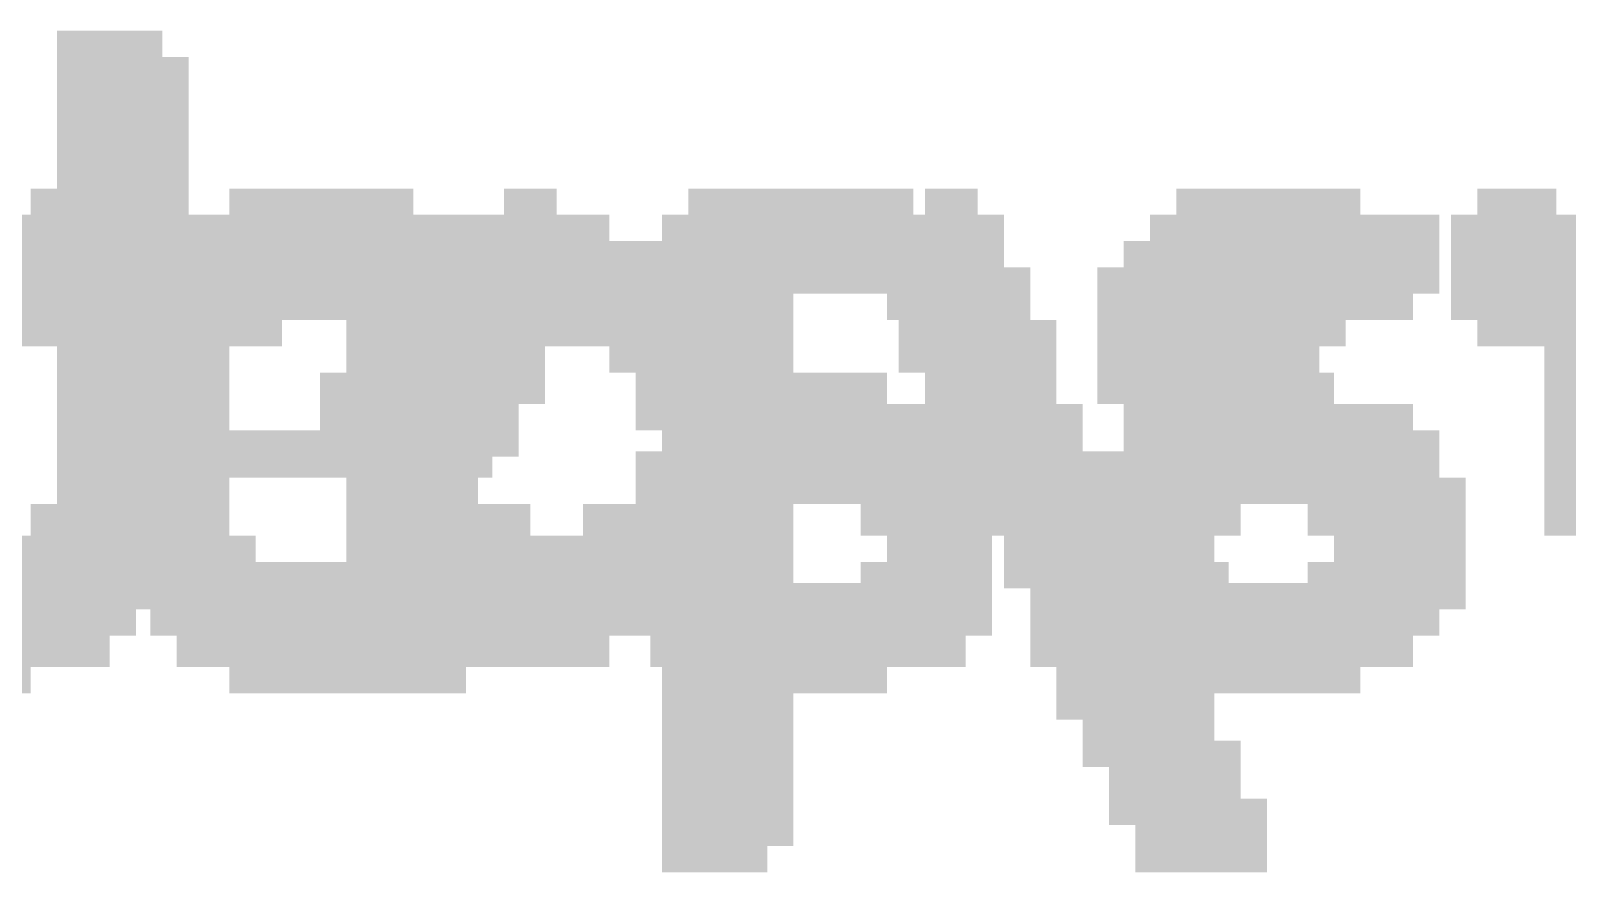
# Model space of a CAD drawing. Extents: x -34 to 73, y -13 to 26.
# Drawn here: x 20.311 to 23.232, y 18.259 to 19.859 of the extents above; entities that cross this region are included whole.
import ezdxf

# ---------------------------------------------------------------- set-up
doc = ezdxf.new("R2010")
doc.units = 0
doc.layers.add('21', color=41, linetype='CONTINUOUS')
doc.layers.add('22', color=40, linetype='CONTINUOUS')

# ---------------------------------------------------------------- blocks, each defined once
blk = doc.blocks.new('RECT')
blk.add_solid([(-0.5, -0.5), (0.5, -0.5), (-0.5, 0.5), (0.5, 0.5)])

msp = doc.modelspace()

# ---------------------------------------------------------------- block references
at = {"layer": '21'}
for p, xscale, yscale in [((20.8638, 19.5336), 0.35, 0.05), ((21.8138, 19.5336), 0.35, 0.05), ((22.6638, 19.5336), 0.35, 0.05), ((20.8638, 19.4836), 0.55, 0.05), ((21.8138, 19.4836), 0.55, 0.05), ((22.7138, 19.4836), 0.55, 0.05), ((20.8638, 19.4336), 0.65, 0.05), ((21.8138, 19.4336), 0.65, 0.05), ((22.6888, 19.4336), 0.6, 0.05), ((20.8638, 19.3836), 0.75, 0.05), ((21.7888, 19.3836), 0.6, 0.05), ((22.6638, 19.3836), 0.65, 0.05), ((20.8388, 19.3336), 0.8, 0.05), ((21.6138, 19.3336), 0.25, 0.05), ((22.0138, 19.3336), 0.15, 0.05), ((22.4638, 19.3336), 0.25, 0.05), ((22.8638, 19.3336), 0.15, 0.05), ((20.6138, 19.2836), 0.35, 0.05), ((21.1138, 19.2836), 0.25, 0.05), ((21.5638, 19.2836), 0.25, 0.05), ((22.4388, 19.2836), 0.2, 0.05), ((20.5388, 19.2336), 0.3, 0.05), ((21.1638, 19.2336), 0.25, 0.05), ((21.6138, 19.2336), 0.25, 0.05), ((22.4638, 19.2336), 0.25, 0.05), ((23.3388, 19.2336), 0.3, 0.05), ((20.5388, 19.1786), 0.3, 0.06), ((21.1638, 19.1786), 0.25, 0.06), ((21.7138, 19.1786), 0.45, 0.06), ((22.5638, 19.1786), 0.45, 0.06), ((23.3138, 19.1786), 0.25, 0.06), ((20.5388, 19.1236), 0.3, 0.05), ((21.1138, 19.1236), 0.25, 0.05), ((21.7638, 19.1236), 0.55, 0.05), ((22.6638, 19.1236), 0.55, 0.05), ((23.3138, 19.1236), 0.25, 0.05), ((20.8138, 19.0736), 0.85, 0.05), ((21.8138, 19.0736), 0.55, 0.05), ((22.6888, 19.0736), 0.6, 0.05), ((23.3138, 19.0736), 0.25, 0.05), ((20.7888, 19.0336), 0.8, 0.05), ((21.8638, 19.0336), 0.55, 0.05), ((22.7138, 19.0336), 0.55, 0.05), ((23.3138, 19.0336), 0.25, 0.05), ((20.5388, 18.9836), 0.3, 0.05), ((21.9138, 18.9836), 0.45, 0.05), ((22.7888, 18.9836), 0.5, 0.05), ((23.3388, 18.9836), 0.3, 0.05), ((20.5388, 18.9286), 0.3, 0.06), ((22.0138, 18.9286), 0.25, 0.06), ((22.8888, 18.9286), 0.3, 0.06), ((23.3638, 18.9286), 0.35, 0.06), ((20.5888, 18.8736), 0.3, 0.05), ((21.1138, 18.8736), 0.05, 0.05), ((21.5638, 18.8736), 0.15, 0.05), ((22.0388, 18.8736), 0.2, 0.05), ((22.4388, 18.8736), 0.1, 0.05), ((22.9138, 18.8736), 0.25, 0.05), ((20.8138, 18.8236), 0.75, 0.05), ((21.5888, 18.8236), 0.3, 0.05), ((22.0138, 18.8236), 0.25, 0.05), ((22.4638, 18.8236), 0.25, 0.05), ((22.8888, 18.8236), 0.3, 0.05), ((20.8638, 18.7836), 0.75, 0.05), ((21.7888, 18.7836), 0.7, 0.05), ((22.6638, 18.7836), 0.75, 0.05), ((20.8888, 18.7336), 0.7, 0.05), ((21.7888, 18.7336), 0.7, 0.05), ((22.6388, 18.7336), 0.7, 0.05), ((20.8888, 18.6786), 0.6, 0.06), ((21.7888, 18.6786), 0.6, 0.06), ((22.6638, 18.6786), 0.55, 0.06), ((20.9138, 18.6236), 0.45, 0.05), ((21.7888, 18.6236), 0.3, 0.05), ((22.6638, 18.6236), 0.35, 0.05)]:
    msp.add_blockref('RECT', p, dxfattribs=dict(at, xscale=xscale, yscale=yscale))
at = {"layer": '22', "rotation": 180}
for p, xscale, yscale in [((20.4612, 19.8336), 0.2, 0.05), ((20.4862, 19.7836), 0.25, 0.05), ((20.4862, 19.7336), 0.25, 0.05), ((20.4862, 19.6836), 0.25, 0.05), ((20.4862, 19.6336), 0.25, 0.05), ((20.4862, 19.5836), 0.25, 0.05), ((20.4612, 19.5336), 0.3, 0.05), ((21.2612, 19.5336), 0.1, 0.05), ((21.6112, 19.5336), 0.1, 0.05), ((22.0612, 19.5336), 0.1, 0.05), ((22.7112, 19.5336), 0.1, 0.05), ((23.1362, 19.5336), 0.15, 0.05), ((20.4112, 19.4836), 0.7, 0.05), ((21.2612, 19.4836), 0.3, 0.05), ((21.6112, 19.4836), 0.2, 0.05), ((22.0362, 19.4836), 0.25, 0.05), ((22.7362, 19.4836), 0.25, 0.05), ((23.1612, 19.4836), 0.3, 0.05), ((20.4112, 19.4336), 0.7, 0.05), ((21.3862, 19.4336), 0.75, 0.05), ((22.0362, 19.4336), 0.25, 0.05), ((22.7362, 19.4336), 0.25, 0.05), ((23.3362, 19.4336), 0.65, 0.05), ((20.4112, 19.3836), 0.7, 0.05), ((21.3612, 19.3836), 0.8, 0.05), ((22.0612, 19.3836), 0.3, 0.05), ((22.7112, 19.3836), 0.3, 0.05), ((23.3362, 19.3836), 0.65, 0.05), ((20.4112, 19.3336), 0.7, 0.05), ((21.3612, 19.3336), 0.8, 0.05), ((22.0862, 19.3336), 0.25, 0.05), ((22.7112, 19.3336), 0.3, 0.05), ((23.3362, 19.3336), 0.65, 0.05), ((20.4362, 19.2836), 0.65, 0.05), ((21.3362, 19.2836), 0.85, 0.05), ((22.1112, 19.2836), 0.3, 0.05), ((22.6612, 19.2836), 0.3, 0.05), ((23.3612, 19.2836), 0.6, 0.05), ((20.4862, 19.2336), 0.25, 0.05), ((21.0612, 19.2336), 0.3, 0.05), ((21.5862, 19.2336), 0.35, 0.05), ((22.1112, 19.2336), 0.3, 0.05), ((22.6112, 19.2336), 0.3, 0.05), ((20.4862, 19.1786), 0.25, 0.06), ((21.0112, 19.1786), 0.3, 0.06), ((21.6112, 19.1786), 0.3, 0.06), ((22.1362, 19.1786), 0.25, 0.06), ((22.6112, 19.1786), 0.3, 0.06), ((20.4862, 19.1236), 0.25, 0.05), ((20.9862, 19.1236), 0.25, 0.05), ((21.6112, 19.1236), 0.3, 0.05), ((22.1612, 19.1236), 0.3, 0.05), ((22.5612, 19.1236), 0.3, 0.05), ((20.4862, 19.0736), 0.25, 0.05), ((20.9862, 19.0736), 0.25, 0.05), ((21.6362, 19.0736), 0.25, 0.05), ((22.1862, 19.0736), 0.25, 0.05), ((22.5612, 19.0736), 0.3, 0.05), ((20.4862, 19.0336), 0.25, 0.05), ((20.9862, 19.0336), 0.25, 0.05), ((21.6112, 19.0336), 0.3, 0.05), ((22.3612, 19.0336), 0.6, 0.05), ((20.4862, 18.9836), 0.25, 0.05), ((21.0362, 18.9836), 0.25, 0.05), ((21.6112, 18.9836), 0.3, 0.05), ((22.3612, 18.9836), 0.5, 0.05), ((20.4612, 18.9286), 0.3, 0.06), ((21.0862, 18.9286), 0.35, 0.06), ((21.5612, 18.9286), 0.4, 0.06), ((22.3612, 18.9286), 0.5, 0.06), ((20.4112, 18.8736), 0.4, 0.05), ((21.3362, 18.8736), 0.85, 0.05), ((22.3612, 18.8736), 0.4, 0.05), ((20.3362, 18.8236), 0.45, 0.05), ((21.3612, 18.8236), 0.8, 0.05), ((22.3612, 18.8236), 0.4, 0.05), ((20.3362, 18.7836), 0.45, 0.05), ((21.3862, 18.7836), 0.75, 0.05), ((22.3612, 18.7836), 0.3, 0.05), ((20.3112, 18.7336), 0.4, 0.05), ((21.4112, 18.7336), 0.7, 0.05), ((22.3612, 18.7336), 0.3, 0.05), ((20.2862, 18.6786), 0.35, 0.06), ((21.2612, 18.6786), 0.3, 0.06), ((21.6362, 18.6786), 0.25, 0.06), ((22.3612, 18.6786), 0.3, 0.06), ((20.2362, 18.6236), 0.15, 0.05), ((21.6362, 18.6236), 0.25, 0.05), ((22.3862, 18.6236), 0.25, 0.05), ((21.6362, 18.5736), 0.25, 0.05), ((22.4112, 18.5736), 0.3, 0.05), ((21.6362, 18.5336), 0.25, 0.05), ((22.4362, 18.5336), 0.25, 0.05), ((21.6362, 18.4836), 0.25, 0.05), ((22.4612, 18.4836), 0.3, 0.05), ((21.6362, 18.4286), 0.25, 0.06), ((22.4862, 18.4286), 0.25, 0.06), ((21.6362, 18.3736), 0.25, 0.05), ((22.5112, 18.3736), 0.3, 0.05), ((21.6362, 18.3286), 0.25, 0.04), ((22.5362, 18.3286), 0.25, 0.04), ((21.6112, 18.2836), 0.2, 0.05), ((22.5362, 18.2836), 0.25, 0.05)]:
    msp.add_blockref('RECT', p, dxfattribs=dict(at, xscale=xscale, yscale=yscale))

doc.saveas('drawing.dxf')
